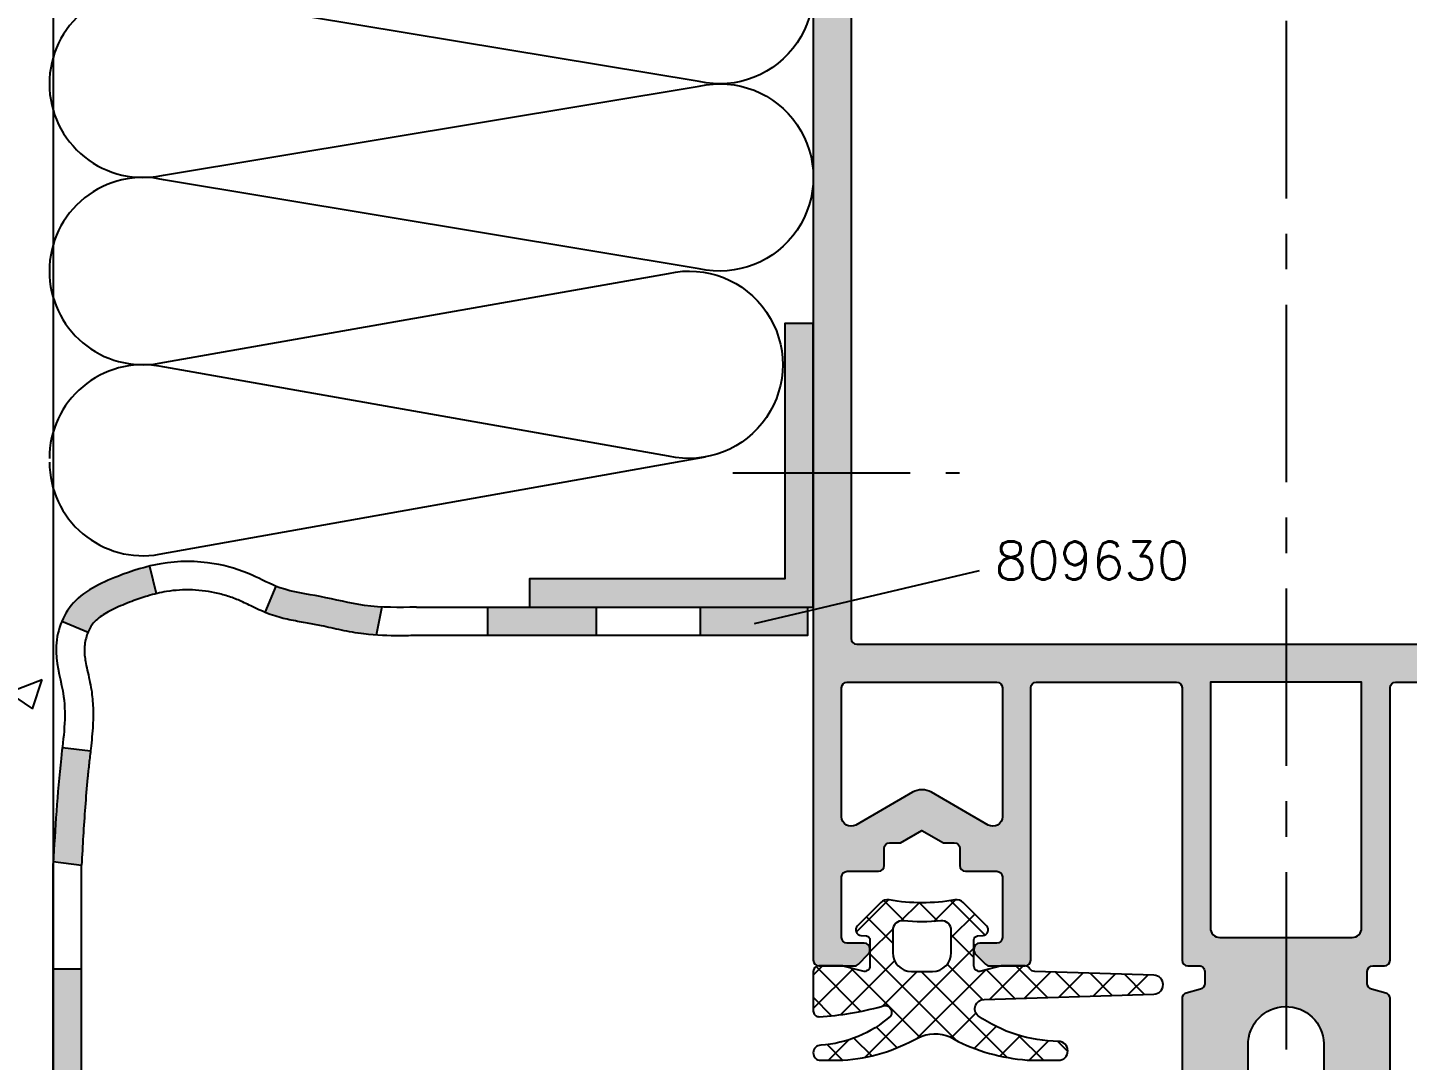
# Model space of a CAD drawing. Extents: x 0 to 1130, y -960 to 577.
# Drawn here: x 732.1 to 805.1, y -544.9 to -490.3 of the extents above; entities that cross this region are included whole.
import ezdxf

# ---------------------------------------------------------------- set-up
doc = ezdxf.new("R2010")
doc.units = 0
doc.header["$LTSCALE"] = 7.5
doc.header["$MEASUREMENT"] = 0
doc.linetypes.add('CENTER', pattern=[2, 1.25, -0.25, 0.25, -0.25])
for name, color, linetype in [('ASSI', 1, 'CENTER'), ('FILL', 8, 'CONTINUOUS'), ('FINE', 7, 'CONTINUOUS'), ('GOMMA', 3, 'CONTINUOUS'), ('GROSSA', 4, 'CONTINUOUS'), ('MURO', 5, 'CONTINUOUS'), ('QUOTE', 254, 'CONTINUOUS'), ('TESTO', 2, 'CONTINUOUS'), ('TRATTEGGI', 140, 'CONTINUOUS')]:
    doc.layers.add(name, color=color, linetype=linetype)
doc.styles.get("Standard").update_dxf_attribs({"font": 'romans.shx'})

msp = doc.modelspace()

# ---------------------------------------------------------------- hatches: boundary and pattern name
at = {"layer": 'FILL'}
h = msp.add_hatch(dxfattribs=at)
h.set_pattern_fill('AR-CONC', color=256, scale=0.1, style=0)
h.set_pattern_definition([(49.99999999999999, (685.3052247710255, -658.2337752649617), (18.2184668996004, -1.593908553890309), [1.905, -20.955]), (355, (685.3052247710255, -658.2337752649617), (-3.524282597566699, 19.105664288218), [1.524, -16.764]), (100.451, (686.8234247710254, -658.3666002649618), (14.69425016659592, 17.51166878202919), [1.619, -17.809]), (46.18420000000001, (685.3052247710255, -653.1537752649617), (27.10790408921299, -4.204232793272715), [2.8575, -31.4325]), (96.63559999999998, (687.5642147710255, -653.5041252649617), (23.74042344662372, 24.74255558900492), [2.428499999999993, -26.71349999999994]), (351.1840000000001, (685.3052247710255, -653.1537752649617), (23.74046058139339, 24.74251178605977), [2.286, -25.146]), (21, (687.8452247710254, -654.4237752649617), (15.16148798353833, -10.22655185167625), [1.905, -20.955]), (326.0000000000001, (687.8452247710254, -654.4237752649617), (6.180202834764708, 18.41879661223193), [1.524, -16.764]), (71.4514, (689.1086747710254, -655.2759852649617), (21.34164907701245, 8.192285771605745), [1.619, -17.809]), (37.50000000000001, (685.3052247710255, -658.2337752649617), (0.3088603250591817, 8.455503887315311), [0, -16.5608, 0, -17.018, 0, -16.8275]), (7.499999999999999, (685.3052247710255, -658.2337752649617), (6.681966251030575, 10.01805748181195), [0, -9.7028, 0, -16.1798, 0, -6.413500000000001]), (327.5, (679.6410247710255, -658.2337752649617), (13.55905951668714, -0.5728743992673458), [0, -6.350000000000001, 0, -19.812, 0, -26.289]), (317.5, (677.1010247710254, -658.2337752649617), (14.81291813860181, 2.542649103333302), [0, -8.255, 0, -13.1572, 0, -18.669])])
h.paths.add_polyline_path([(733.477530603927, -429.1063286052731), (721.903075526084, -429.1063286052731), (698.6471628196196, -616.535925573751), (718.5975306039269, -616.5359255737508), (733.477530603927, -601.6559255737507)])
h = msp.add_hatch(color=253, dxfattribs=at)
edge = h.paths.add_edge_path(flags=16)
edge.add_arc((775.9706723606279, -438.8236457613921), 0.2999999999999261, 89.99999999999729, 180.0000000000054)
edge.add_line((775.6706723606279, -438.8236457613921), (775.6706723606278, -522.623645761392))
edge.add_arc((775.9706723606278, -522.623645761392), 0.2999999999999545, 180, 270)
edge.add_line((775.9706723606278, -522.923645761392), (821.3706723606277, -522.923645761392))
edge.add_arc((821.3706723606279, -522.623645761392), 0.2999999999999545, 270, 360)
edge.add_line((821.6706723606278, -522.623645761392), (821.670672360628, -438.8236457613921))
edge.add_arc((821.370672360628, -438.8236457613921), 0.2999999999999545, 0, 90)
edge.add_line((821.370672360628, -438.5236457613921), (775.9706723606279, -438.5236457613921))
edge = h.paths.add_edge_path()
edge.add_line((783.3706723606279, -538.7236457613922), (782.4706723606278, -538.7236457613922))
edge.add_arc((782.4706723606278, -539.0236457613921), 0.2999999999999545, 90, 180)
edge.add_line((782.1706723606278, -539.0236457613921), (782.1706723606278, -539.0993816926801))
edge.add_arc((782.4706723606278, -539.0993816926801), 0.2999999999999261, 179.9999999999973, 225.000000000002)
edge.add_line((782.2585403262719, -539.3115137270361), (782.7828043949838, -539.835777795748))
edge.add_arc((782.9949364293396, -539.623645761392), 0.299999999999924, 224.9999999999981, 270.0000000000027)
edge.add_line((782.9949364293398, -539.923645761392), (784.870672360628, -539.923645761392))
edge.add_arc((784.8706723606279, -539.623645761392), 0.2999999999999545, 270, 360)
edge.add_line((785.1706723606278, -539.623645761392), (785.1706723606277, -525.2236457613919))
edge.add_arc((785.4706723606278, -525.2236457613919), 0.2999999999999545, 90, 180, ccw=False)
edge.add_line((785.4706723606278, -524.923645761392), (792.8706723606281, -524.923645761392))
edge.add_arc((792.8706723606281, -525.2236457613919), 0.2999999999999545, 0, 90, ccw=False)
edge.add_line((793.170672360628, -525.2236457613919), (793.1706723606279, -539.623645761392))
edge.add_arc((793.4706723606279, -539.623645761392), 0.3000000000000114, 180.0000000000109, 270.0000000000109)
edge.add_line((793.470672360628, -539.923645761392), (794.070672360628, -539.923645761392))
edge.add_arc((794.0706723606279, -540.223645761392), 0.3000000000000682, -2.1714186004828662e-11, 89.99999999997829, ccw=False)
edge.add_line((794.3706723606279, -540.2236457613922), (794.3706723606279, -540.8719086340809))
edge.add_arc((794.0706723606279, -540.8719086340809), 0.3000000000000398, -74.99999999999068, 5.4001247917767614e-12, ccw=False)
edge.add_line((794.1483180741586, -541.1616863819677), (793.3930266470971, -541.3640661098991))
edge.add_arc((793.4706723606279, -541.6538438577858), 0.2999999999998886, 104.9999999999861, 179.9999999999837)
edge.add_line((793.170672360628, -541.6538438577857), (793.1706723606279, -559.623645761392))
edge.add_arc((793.4706723606278, -559.623645761392), 0.2999999999999403, 179.9999999999973, 270.0000000000027)
edge.add_line((793.4706723606278, -559.923645761392), (794.7706723606278, -559.923645761392))
edge.add_line((794.7706723606279, -559.923645761392), (795.4706723606279, -559.2236457613919))
edge.add_line((795.4706723606278, -559.2236457613919), (795.4706723606278, -558.7236457613919))
edge.add_line((795.4706723606278, -558.7236457613919), (794.3706723606277, -558.7236457613919))
edge.add_line((794.3706723606279, -558.7236457613919), (794.3706723606279, -557.2515513805283))
edge.add_line((794.3706723606279, -557.2515513805283), (796.6706723606279, -555.923645761392))
edge.add_line((796.6706723606278, -555.923645761392), (796.6706723606278, -543.923645761392))
edge.add_arc((798.6702087115143, -544.0845807402178), 2.006002414237261, -4.258712839263183, 175.3984027120991, ccw=False)
edge.add_line((800.6706723606278, -544.2335467581572), (800.6706723606278, -555.923645761392))
edge.add_line((800.6706723606278, -555.923645761392), (802.9706723606278, -557.2515513805283))
edge.add_line((802.9706723606278, -557.2515513805283), (802.9706723606278, -558.7236457613919))
edge.add_line((802.9706723606278, -558.7236457613919), (801.8706723606277, -558.7236457613919))
edge.add_line((801.8706723606279, -558.7236457613919), (801.8706723606279, -559.2236457613919))
edge.add_line((801.8706723606279, -559.2236457613919), (802.5706723606278, -559.923645761392))
edge.add_line((802.5706723606277, -559.923645761392), (803.8706723606279, -559.923645761392))
edge.add_arc((803.870672360628, -559.623645761392), 0.2999999999999403, 269.9999999999972, 360.0000000000027)
edge.add_line((804.1706723606278, -559.623645761392), (804.1706723606278, -541.6538438577858))
edge.add_arc((803.8706723606279, -541.6538438577859), 0.2999999999999972, 1.628443996909336e-11, 75.0000000000195)
edge.add_line((803.9483180741586, -541.3640661098991), (803.1930266470972, -541.1616863819677))
edge.add_arc((803.2706723606279, -540.8719086340809), 0.300000000000004, 179.9999999999891, 254.9999999999945, ccw=False)
edge.add_line((802.970672360628, -540.8719086340809), (802.9706723606279, -540.7236457613919))
edge.add_line((802.9706723606278, -540.7236457613919), (802.9706723606278, -540.2236457613922))
edge.add_arc((803.2706723606279, -540.2236457613922), 0.3000000000001251, 90.00000000001091, 180.0000000000109, ccw=False)
edge.add_line((803.2706723606279, -539.923645761392), (803.870672360628, -539.923645761392))
edge.add_arc((803.8706723606279, -539.623645761392), 0.2999999999999829, 270.0000000000054, 359.9999999999946)
edge.add_line((804.1706723606278, -539.623645761392), (804.1706723606278, -525.2236457613919))
edge.add_arc((804.4706723606278, -525.2236457613919), 0.2999999999999545, 90, 180, ccw=False)
edge.add_line((804.4706723606278, -524.923645761392), (811.8706723606281, -524.923645761392))
edge.add_arc((811.8706723606281, -525.2236457613919), 0.2999999999999545, 0, 90, ccw=False)
edge.add_line((812.170672360628, -525.2236457613919), (812.1706723606279, -539.623645761392))
edge.add_arc((812.470672360628, -539.623645761392), 0.3000000000000114, 180.0000000000109, 270.0000000000109)
edge.add_line((812.470672360628, -539.923645761392), (814.3464082919161, -539.923645761392))
edge.add_arc((814.3464082919161, -539.623645761392), 0.2999999999999545, 270, 315)
edge.add_line((814.5585403262721, -539.835777795748), (815.082804394984, -539.3115137270362))
edge.add_arc((814.8706723606281, -539.0993816926803), 0.2999999999999542, 315, 360)
edge.add_line((815.170672360628, -539.0993816926803), (815.170672360628, -539.0236457613921))
edge.add_arc((814.870672360628, -539.0236457613921), 0.3000000000000114, 1.085629331272839e-11, 90.00000000001086)
edge.add_line((814.8706723606279, -538.7236457613922), (813.970672360628, -538.7236457613922))
edge.add_arc((813.970672360628, -538.4236457613921), 0.3000000000000682, 180, 270, ccw=False)
edge.add_line((813.670672360628, -538.4236457613921), (813.670672360628, -535.2236457613922))
edge.add_arc((813.970672360628, -535.2236457613922), 0.3000000000000114, 89.99999999998909, 179.9999999999891, ccw=False)
edge.add_line((813.970672360628, -534.9236457613922), (815.6206723606279, -534.9236457613922))
edge.add_arc((815.6206723606279, -534.6236457613921), 0.3000000000000682, 270, 360)
edge.add_line((815.920672360628, -534.6236457613921), (815.920672360628, -533.7236457613922))
edge.add_arc((816.220672360628, -533.7236457613922), 0.3000000000000682, 90, 180, ccw=False)
edge.add_line((816.220672360628, -533.4236457613921), (816.7866977644122, -533.4236457613921))
edge.add_line((816.7866977644123, -533.4236457613921), (817.920672360628, -532.7689452230128))
edge.add_line((817.920672360628, -532.7689452230128), (819.0546469568436, -533.423645761392))
edge.add_line((819.0546469568435, -533.423645761392), (819.6206723606279, -533.4236457613921))
edge.add_arc((819.620672360628, -533.7236457613922), 0.3000000000000256, 1.3585577107733116e-11, 90.00000000001091, ccw=False)
edge.add_line((819.920672360628, -533.723645761392), (819.920672360628, -534.6236457613921))
edge.add_arc((820.2206723606279, -534.6236457613921), 0.2999999999999261, 179.9999999999973, 270.0000000000054)
edge.add_line((820.220672360628, -534.9236457613921), (821.870672360628, -534.9236457613921))
edge.add_arc((821.8706723606279, -535.2236457613922), 0.3000000000000682, 0, 90, ccw=False)
edge.add_line((822.170672360628, -535.2236457613922), (822.170672360628, -538.4236457613921))
edge.add_arc((821.8706723606279, -538.4236457613921), 0.3000000000000682, 270, 359.9999999999973, ccw=False)
edge.add_line((821.8706723606279, -538.7236457613922), (820.9706723606279, -538.7236457613922))
edge.add_arc((820.970672360628, -539.0236457613921), 0.2999999999999687, 90, 179.9999999999973)
edge.add_line((820.670672360628, -539.0236457613921), (820.6706723606279, -539.0993816926801))
edge.add_arc((820.9706723606279, -539.09938169268), 0.2999999999999829, 180.0000000000244, 225.0000000000288)
edge.add_line((820.7585403262719, -539.3115137270361), (821.2828043949839, -539.8357777957481))
edge.add_arc((821.4949364293399, -539.6236457613923), 0.2999999999998336, 224.9999999999923, 269.9999999999891)
edge.add_line((821.4949364293398, -539.9236457613921), (823.3706723606277, -539.9236457613921))
edge.add_arc((823.3706723606279, -539.623645761392), 0.3000000000000682, 270, 360)
edge.add_line((823.6706723606278, -539.623645761392), (823.6706723606278, -435.9236457613921))
edge.add_arc((822.6706723606279, -435.9236457613921), 1, 0, 90)
edge.add_line((822.6706723606279, -434.9236457613921), (774.6706723606279, -434.923645761392))
edge.add_arc((774.6706723606279, -435.923645761392), 1, 90.00000000000081, 180)
edge.add_line((773.6706723606279, -435.923645761392), (773.6706723606278, -539.623645761392))
edge.add_arc((773.9706723606278, -539.623645761392), 0.2999999999999545, 180, 270)
edge.add_line((773.9706723606278, -539.923645761392), (775.8464082919158, -539.923645761392))
edge.add_arc((775.8464082919161, -539.623645761392), 0.2999999999999261, 269.9999999999756, 314.9999999999712)
edge.add_line((776.0585403262719, -539.8357777957481), (776.5828043949839, -539.3115137270362))
edge.add_arc((776.3706723606279, -539.0993816926803), 0.3000000000000446, 315.0000000000057, 360.0000000000136)
edge.add_line((776.6706723606278, -539.0993816926801), (776.6706723606278, -539.0236457613921))
edge.add_arc((776.3706723606279, -539.0236457613921), 0.2999999999999545, 0, 90)
edge.add_line((776.3706723606279, -538.7236457613922), (775.4706723606278, -538.7236457613922))
edge.add_arc((775.4706723606279, -538.4236457613922), 0.3000000000000114, 179.9999999999891, 269.99999999998914, ccw=False)
edge.add_line((775.1706723606278, -538.4236457613921), (775.1706723606278, -535.2236457613922))
edge.add_arc((775.4706723606278, -535.2236457613922), 0.2999999999999545, 90, 180, ccw=False)
edge.add_line((775.4706723606278, -534.9236457613922), (777.1206723606279, -534.9236457613921))
edge.add_arc((777.1206723606279, -534.6236457613923), 0.2999999999998835, 270.0000000000081, 360.0000000000136)
edge.add_line((777.4206723606278, -534.6236457613921), (777.4206723606278, -533.723645761392))
edge.add_arc((777.7206723606278, -533.7236457613922), 0.3000000000000256, 89.99999999999193, 179.9999999999864, ccw=False)
edge.add_line((777.7206723606278, -533.4236457613921), (778.2866977644121, -533.423645761392))
edge.add_line((778.2866977644121, -533.423645761392), (779.4206723606277, -532.7689452230128))
edge.add_line((779.4206723606278, -532.7689452230128), (780.5546469568435, -533.4236457613921))
edge.add_line((780.5546469568435, -533.4236457613921), (781.1206723606277, -533.4236457613921))
edge.add_arc((781.1206723606276, -533.7236457613922), 0.3000000000000682, 0, 90, ccw=False)
edge.add_line((781.4206723606278, -533.7236457613922), (781.4206723606278, -534.6236457613921))
edge.add_arc((781.7206723606278, -534.6236457613921), 0.3000000000000682, 180, 270)
edge.add_line((781.7206723606278, -534.9236457613922), (783.3706723606279, -534.9236457613921))
edge.add_arc((783.3706723606279, -535.2236457613922), 0.3000000000000114, -1.0913936421275139e-11, 89.99999999998909, ccw=False)
edge.add_line((783.6706723606278, -535.2236457613922), (783.6706723606278, -538.4236457613921))
edge.add_arc((783.3706723606279, -538.4236457613922), 0.3000000000000114, -89.99999999998909, 1.0913936421275139e-11, ccw=False)
edge = h.paths.add_edge_path(flags=16)
edge.add_line((775.1706723606278, -532.0472573852744), (775.1706723606278, -525.2236457613919))
edge.add_arc((775.4706723606278, -525.2236457613919), 0.2999999999999545, 90, 180, ccw=False)
edge.add_line((775.4706723606278, -524.923645761392), (783.3706723606276, -524.923645761392))
edge.add_arc((783.3706723606277, -525.2236457613919), 0.3000000000000114, 1.0913936421275139e-11, 90.00000000001091, ccw=False)
edge.add_line((783.6706723606278, -525.2236457613919), (783.6706723606279, -532.0472573877771))
edge.add_arc((783.1706723606279, -532.0472573877771), 0.4999999999999858, -120.00000010754559, 3.183231456205249e-12, ccw=False)
edge.add_line((782.9206723598152, -532.4802700892001), (779.9206723714651, -530.7482192808491))
edge.add_arc((779.4206723714651, -531.6142446846335), 1.00000000000002, 60.00000000000068, 119.9999999999993)
edge.add_line((778.9206723714651, -530.7482192808491), (775.9206723598151, -532.4802700876359))
edge.add_arc((775.6706723606278, -532.0472573852744), 0.4999999999999585, 180, 299.9999998924515, ccw=False)
edge = h.paths.add_edge_path(flags=16)
edge.add_line((802.6706723606278, -537.923645761392), (802.6706723606278, -524.923645761392))
edge.add_line((802.6706723606278, -524.923645761392), (794.6706723606279, -524.923645761392))
edge.add_line((794.670672360628, -524.923645761392), (794.6706723606279, -537.9236457613922))
edge.add_arc((795.1706723606278, -537.9236457613922), 0.5, 180, 270)
edge.add_line((795.1706723606278, -538.4236457613922), (802.1706723606278, -538.423645761392))
edge.add_arc((802.1706723606278, -537.923645761392), 0.5, 270, 360)
edge = h.paths.add_edge_path(flags=16)
edge.add_arc((817.9206723497907, -531.6142446846335), 1.000000000000008, 60.000000000000284, 119.99999999999969, ccw=False)
edge.add_line((818.4206723497907, -530.7482192808491), (821.4206723614407, -532.4802700876359))
edge.add_arc((821.670672360628, -532.0472573852744), 0.5000000000000187, 240.0000001075431, 359.9999999999968)
edge.add_line((822.170672360628, -532.0472573852744), (822.170672360628, -525.2236457613919))
edge.add_arc((821.870672360628, -525.2236457613919), 0.3000000000000114, 1.085629331272839e-11, 90.00000000001086)
edge.add_line((821.8706723606279, -524.923645761392), (813.970672360628, -524.9236457613921))
edge.add_arc((813.970672360628, -525.223645761392), 0.2999999999999545, 90, 180)
edge.add_line((813.670672360628, -525.223645761392), (813.6706723606278, -532.0472573877771))
edge.add_arc((814.1706723606279, -532.0472573877771), 0.5000000000000426, 180.0000000000016, 300.0000001075488)
edge.add_line((814.4206723614407, -532.4802700892001), (817.4206723497907, -530.7482192808491))
msp.add_hatch(color=253, dxfattribs=at).paths.add_polyline_path([(773.6706723606278, -520.965917977383), (773.6706723606278, -505.965917977383), (772.1706723606278, -505.965917977383), (772.1706723606278, -519.465917977383), (758.6706723606278, -519.465917977383), (758.6706723606278, -520.965917977383)])
h = msp.add_hatch(color=253, dxfattribs=at)
h.dxf.hatch_style = 1
h.paths.add_polyline_path([(773.3706723606279, -522.465917977383), (773.3706723606279, -520.965917977383), (767.6899035398644, -520.965917977383), (767.6899035398644, -522.465917977383)])
h.paths.add_polyline_path([(758.6706723606278, -520.965917977383), (756.4479493568795, -520.965917977383), (756.4479493568795, -522.465917977383), (762.1950850152839, -522.465917977383), (762.1950850152839, -520.965917977383)])
edge = h.paths.add_edge_path()
edge.add_spline(control_points=[(750.8529792798022, -520.9549379347462), (750.5474238443982, -520.9394290519256), (749.453772348551, -520.8466577534646), (747.6812266361803, -520.360215079547), (746.0644018253254, -520.1729204044127), (745.3152378431724, -519.8819453039087), (745.2427884761537, -519.8521862298194)], knot_values=[1.832123955441621, 1.832123955441621, 1.832123955441621, 1.832123955441621, 2.751420906419308, 5.137796031750086, 7.327839015001951, 7.563995017065796, 7.563995017065796, 7.563995017065796, 7.563995017065796], degree=3, periodic=0)
edge.add_line((745.2427884761537, -519.8521862298194), (744.672922674968, -521.2397215217334))
edge.add_spline(control_points=[(744.672922674968, -521.2397215217334), (744.6794579581396, -521.2424055863493), (744.6860106905759, -521.2450862911086), (744.8537475516566, -521.3134315826205), (745.0295959927179, -521.3773664099589), (745.5010518975963, -521.5259344290866), (745.7921300189265, -521.5949003300888), (746.3699276431114, -521.7132745180193), (746.6541631761067, -521.760463388364), (747.0498920710274, -521.8287059758461), (747.1766949022915, -521.8509460861342), (747.4192254567934, -521.8966338204798), (747.5410505287567, -521.9213121335323), (747.999232410445, -522.0179893442457), (748.350561953065, -522.099855264202), (748.9102549195127, -522.2171812457252), (749.102299640065, -522.2552950802788), (749.4983213172183, -522.324646132324), (749.7050388036506, -522.3559996608221), (750.1303371894039, -522.4070602105526), (750.3474443293507, -522.4264858113862), (750.561821920728, -522.440641453586)], knot_values=[2.025445057912788, 2.025445057912788, 2.025445057912788, 2.025445057912788, 2.042543725311289, 2.042543725311289, 2.461967337173824, 2.461967337173824, 3.206945443163691, 3.206945443163691, 4.019481285839921, 4.019481285839921, 4.425749207178036, 4.425749207178036, 4.832017128516151, 4.832017128516151, 5.910100350445486, 5.910100350445486, 6.449141961410153, 6.449141961410153, 6.988183572374821, 6.988183572374821, 7.56394003019523, 7.56394003019523, 7.56394003019523, 7.56394003019523], degree=3, periodic=0)
edge.add_line((750.5618219207281, -522.440641453586), (750.8529792798022, -520.9549379347462))
edge = h.paths.add_edge_path()
edge.add_spline(control_points=[(735.3215196324758, -522.282148215264), (735.3778695088123, -522.1491970241104), (735.4441221032224, -522.0275197413212), (735.5681277320821, -521.8471036548221), (735.6210199953764, -521.7822239578484), (735.7638429101436, -521.6331143706146), (735.8581900678282, -521.5506726920057), (736.1639980856037, -521.3251058515983), (736.4109804162872, -521.1839428982644), (736.8397265845429, -520.9817402780394), (736.9920474277894, -520.9157834859202), (737.3105188026975, -520.7856314338314), (737.4791550085088, -520.7201608284315), (737.9266850530989, -520.5523412405894), (738.2011116123965, -520.4573372534489), (738.6251061315477, -520.3291777862017), (738.7787908352615, -520.2867857308117), (738.9309397639447, -520.2495294547011)], knot_values=[14.46478318062965, 14.46478318062965, 14.46478318062965, 14.46478318062965, 15.16703933159153, 15.16703933159153, 15.67937889277146, 15.67937889277146, 16.31867735365041, 16.31867735365041, 17.43655490582544, 17.43655490582544, 17.99549368191295, 17.99549368191295, 18.55443245800046, 18.55443245800046, 19.51842318497683, 19.51842318497683, 20.08109831866371, 20.08109831866371, 20.08109831866371, 20.08109831866371], degree=3, periodic=0)
edge.add_line((738.9309397639447, -520.2495294547011), (738.5741831435364, -518.7925900269734))
edge.add_spline(control_points=[(738.5741831435364, -518.7925900269734), (738.0115771896964, -518.9303504051591), (736.5417930743778, -519.4358571274145), (734.7317756907856, -520.2624562670095), (734.0668753258168, -521.397526817406), (733.9402472908171, -521.6967113721207)], knot_values=[14.46536150834948, 14.46536150834948, 14.46536150834948, 14.46536150834948, 16.21497309226785, 19.12743156318415, 20.08009944216647, 20.08009944216647, 20.08009944216647, 20.08009944216647], degree=3, periodic=0)
edge.add_line((733.9402472908173, -521.6967113721205), (735.3215196324758, -522.282148215264))
edge = h.paths.add_edge_path()
edge.add_spline(control_points=[(733.9609299714016, -528.3877472556708), (733.9390771365076, -528.5782582937688), (733.6993018470855, -530.6031403164152), (733.5849420415134, -532.6044629143112), (733.4832282455299, -534.4171472273911)], knot_values=[26.80950528001132, 26.80950528001132, 26.80950528001132, 26.80950528001132, 27.37788576885798, 32.85098490697019, 32.85098490697019, 32.85098490697019, 32.85098490697019], degree=3, periodic=0)
edge.add_line((733.4832282455299, -534.4171472273911), (734.9751763385915, -534.602717967899))
edge.add_spline(control_points=[(734.9751763385916, -534.6027179678991), (735.0330195951453, -533.5715154317184), (735.0904390839447, -532.5492424711331), (735.2035663091831, -531.0180546638171), (735.2460610599537, -530.5052889361131), (735.319972077745, -529.7372760420902), (735.3463031758481, -529.4814602132424), (735.3986980427261, -529.00813031762), (735.4250112316879, -528.7869076463012), (735.451183285768, -528.5585305062618)], knot_values=[26.8094586096356, 26.8094586096356, 26.8094586096356, 26.8094586096356, 29.92301472355061, 29.92301472355061, 31.49668873108315, 31.49668873108315, 32.28352573484941, 32.28352573484941, 32.95320297275213, 32.95320297275213, 32.95320297275213, 32.95320297275213], degree=3, periodic=0)
edge.add_line((735.451183285768, -528.5585305062618), (733.9609299714016, -528.3877472556708))
h.paths.add_polyline_path([(734.9755459313865, -540.0837603312301), (733.477530603927, -540.0837603312301), (733.477530603927, -546.1387713736751), (734.975954227529, -546.1387713736751)])
h.paths.add_polyline_path([(734.9763463314874, -551.9536531485653), (733.477530603927, -551.9536531485653), (733.477530603927, -557.7685342319484), (734.9767384353993, -557.7685342319484)])
h.paths.add_polyline_path([(733.477530603927, -569.5163532369298), (734.977530603927, -569.5163532369298), (734.9771911658679, -564.482504072577), (733.477530603927, -564.482504072577)])
h = msp.add_hatch(dxfattribs=at)
h.set_pattern_fill('ANSI37', color=137, scale=10, style=0)
h.set_pattern_definition([(45, (689.9999997630587, -639.9999998005026), (-0.8838834764831843, 0.8838834764831844), []), (135, (689.9999997630587, -639.9999998005026), (-0.8838834764831844, -0.8838834764831843), [])])
edge = h.paths.add_edge_path(flags=16)
edge.add_arc((778.8706723606281, -539.2236457613922), 1, 180.000000000013, 269.9999999999968)
edge.add_line((778.8706723606281, -540.2236457613922), (779.9706723606278, -540.2236457613922))
edge.add_arc((779.9706723606279, -539.2236457613922), 0.9999999999999716, 269.9999999999984, 360.0000000000016)
edge.add_line((780.9706723606278, -539.2236457613922), (780.9706723606276, -538.0460420495556))
edge.add_arc((780.4706723606278, -538.0460420495556), 0.5, 359.9999999999968, 455.191667341589)
edge.add_arc((779.420672360629, -526.4898645565511), 11.10378120484091, 264.8083326583925, 275.19166734159455, ccw=False)
edge.add_arc((778.3706723606279, -538.0460420495554), 0.5000000000000224, 84.80833265840806, 180.0000000000261)
edge.add_line((777.8706723606279, -538.0460420495556), (777.8706723606281, -539.2236457613924))
edge = h.paths.add_edge_path()
edge.add_line((782.7052814021628, -541.6967010163698), (791.6860315648456, -541.4197744248979))
edge.add_arc((791.6706723606276, -540.9200103857297), 0.4999999999999382, 271.7603120752609, 448.2396879247326)
edge.add_line((791.6860315648457, -540.4202463465615), (785.3828072765706, -540.2265299094256))
edge.add_arc((785.3920227991014, -539.9266714859247), 0.3000000000000007, 209.6669232034559, 268.23968792473437, ccw=False)
edge.add_arc((784.8706723606176, -540.2236457613863), 0.2999999999943326, 29.66692320150902, 89.99999999805401)
edge.add_line((784.8706723606279, -539.923645761392), (783.6297833521747, -539.923645761392))
edge.add_line((783.6297833521746, -539.923645761392), (782.5483180741586, -540.2134235092788))
edge.add_arc((782.4706723606279, -539.923645761392), 0.3000000000000479, 180, 284.99999999999477, ccw=False)
edge.add_line((782.1706723606278, -539.923645761392), (782.1706723606285, -538.5460579150981))
edge.add_arc((782.3706723606285, -538.5460579150981), 0.2000000000000597, 95.00000000003178, 180.0000000000163, ccw=False)
edge.add_line((782.353241212079, -538.3468189754797), (782.6479824416208, -538.321032459221))
edge.add_arc((782.6218357187959, -538.0221740497936), 0.2999999999998846, 275.0000000001211, 405.0000000000384)
edge.add_line((782.8339677531516, -537.8100420154376), (781.603453566908, -536.5795278291939))
edge.add_arc((781.2499001763147, -536.9330812197873), 0.499999999999994, 45.00000000000576, 100.0328147105207)
edge.add_arc((779.4206723606285, -526.5936457613919), 10.00000000000008, 259.9671852894754, 280.0328147105172, ccw=False)
edge.add_arc((777.5914445449412, -536.933081219787), 0.4999999999999836, 79.96718528950069, 135.0000000000254)
edge.add_line((777.2378911543477, -536.5795278291939), (776.0073769681039, -537.8100420154374))
edge.add_arc((776.21950900246, -538.0221740497934), 0.3000000000000647, 134.9999999999943, 264.9999999999882)
edge.add_line((776.1933622796356, -538.321032459221), (776.4881035091774, -538.3468189754797))
edge.add_arc((776.4706723606278, -538.5460579150981), 0.2000000000001449, 8.185452315956354e-12, 84.99999999996209, ccw=False)
edge.add_line((776.6706723606279, -538.5460579150981), (776.6706723606278, -539.923645761392))
edge.add_arc((776.3706723606277, -539.923645761392), 0.3000000000000256, -104.99999999997902, 0, ccw=False)
edge.add_line((776.2930266470971, -540.2134235092788), (775.2497113333351, -539.9338680135052))
edge.add_arc((775.1720656198047, -540.2236457613918), 0.2999999999998425, 75.00000000006773, 90.00000000006786)
edge.add_line((775.1720656198044, -539.923645761392), (773.970672360628, -539.923645761392))
edge.add_arc((773.970672360628, -540.223645761392), 0.3000000000000824, 89.99999999999186, 179.9999999999756)
edge.add_line((773.6706723606278, -540.2236457613919), (773.6706723606278, -542.3147267927916))
edge.add_arc((773.9706723606279, -542.3147267927917), 0.3000000000000256, 179.9999999999837, 273.3783534301407)
edge.add_arc((773.0556036257354, -526.8134469068949), 15.8282654823546, 273.3783534301563, 285.4786479744259)
edge.add_arc((777.4560074817633, -542.3833928136255), 0.3615898343694826, -34.14681784374852, 119.15701972188091, ccw=False)
edge.add_arc((773.6520634294702, -537.9213811857326), 6.212747974632349, 273.86346111600676, 311.3340429798436, ccw=False)
edge.add_arc((774.0706723606276, -544.5200103857296), 0.4000000000000909, 90.00000000013027, 270)
edge.add_line((774.0706723606276, -544.9200103857297), (774.7131464607862, -544.9200103857295))
edge.add_arc((774.7446649630896, -536.0909608526551), 8.829105791271697, 269.7954627527542, 297.0461436430224)
edge.add_line((778.7593293998174, -543.9545210218114), (779.2162527682161, -543.7353546754227))
edge.add_arc((780.124233767692, -545.517367723801), 1.999999999999951, 66.96866736643199, 116.99999999989839, ccw=False)
edge.add_line((780.906702677956, -543.6767856407441), (781.3288246167589, -543.926345465143))
edge.add_arc((785.7363251028331, -534.7747514783398), 10.15764406907603, 244.2840621073608, 267.1703278999598)
edge.add_line((785.2348724768884, -544.9200103857295), (786.6333046522406, -544.9200103857295))
edge.add_arc((786.6333046522403, -544.4200103857295), 0.5, 270.000000000026, 449.999999999974)
edge.add_arc((786.7270624758944, -536.2785136098506), 7.642071937980157, 235.3829907800038, 269.2970411155852, ccw=False)
edge.add_arc((782.7206406063809, -542.1964650555382), 0.50000000000007, 91.76031207527842, 227.9409429448226, ccw=False)

# ---------------------------------------------------------------- linework, layer by layer
at = {"layer": 'ASSI'}
for p, q in [((798.6706723606278, -429.9781159194715), (798.6706723606278, -585.9060807185958)), ((769.4252385663981, -513.8688400095191), (781.3982151441064, -513.8688400095191))]:
    msp.add_line(p, q, dxfattribs=at)
at = {"layer": 'FINE'}
for p, q in [((738.5741831435364, -518.7925900269734), (738.9309397639447, -520.2495294547011)), ((745.2427884761537, -519.8521862298194), (744.672922674968, -521.2397215217334)), ((750.8529792798022, -520.9549379347462), (750.5618219207281, -522.440641453586)), ((756.4479493568795, -520.965917977383), (756.4479493568795, -522.465917977383)), ((762.1950850152839, -520.965917977383), (762.1950850152839, -522.465917977383)), ((767.6899035398644, -520.965917977383), (767.6899035398644, -522.465917977383)), ((733.9402472908173, -521.6967113721205), (735.3215196324758, -522.282148215264)), ((733.9609299714016, -528.3877472556708), (735.4511832857679, -528.5585305062618)), ((733.477530603927, -534.4164385461868), (734.9751763385916, -534.6027179678991)), ((733.477530603927, -569.5163532369298), (733.477530603927, -534.518710507272)), ((734.977530603927, -569.5163532369298), (734.9751763385916, -534.6027179678991)), ((733.477530603927, -540.0837603312301), (734.977530603927, -540.0837603312301))]:
    msp.add_line(p, q, dxfattribs=at)
msp.add_lwpolyline([(752.6910962665113, -520.965917977383), (773.3706723606279, -520.965917977383), (773.3706723606279, -522.465917977383), (752.6910962665113, -522.465917977383)], dxfattribs=at)
msp.add_spline([(752.6910962665113, -520.965917977383), (749.941265915937, -520.8723762896592), (747.6011960469561, -520.4045523408438), (745.4617034972287, -519.9367276961838), (743.9908020116791, -519.2684079681173), (741.9850276747873, -518.6669199345198), (739.1769429165236, -518.6669192386752), (736.9037321539606, -519.3352396625862), (734.4299440721438, -520.8723755938146), (733.6276336507724, -523.3451608143629), (734.0287894336375, -525.6842812542845), (733.8950712208016, -528.9590502876814), (733.477530603927, -534.518710507272)], degree=3, dxfattribs=at)
msp.add_open_spline([(752.7154128840061, -522.4657208651365), (752.4245588377964, -522.4704365425407), (752.1262921197624, -522.4753283190893), (751.2107466002858, -522.4765372498011), (750.5722613896725, -522.4601168252982), (749.7050388036506, -522.3559996608221), (749.4983213172183, -522.324646132324), (749.102299640065, -522.2552950802788), (748.9102549195127, -522.2171812457252), (748.350561953065, -522.099855264202), (747.999232410445, -522.0179893442457), (747.5410505287567, -521.9213121335323), (747.4192254567934, -521.8966338204798), (747.1766949022915, -521.8509460861342), (747.0498920710274, -521.8287059758461), (746.6541631761067, -521.760463388364), (746.3699276431114, -521.7132745180193), (745.7921300189265, -521.5949003300888), (745.5010518975963, -521.5259344290866), (745.0295959927179, -521.3773664099589), (744.8537475516566, -521.3134315826205), (744.5314144041433, -521.1820951978281), (744.380810635696, -521.1142574837049), (743.9560109360276, -520.915118847198), (743.7081308927839, -520.7889196755823), (743.3800353718777, -520.6374899939015), (743.2784898368704, -520.59338207816), (743.0678195640867, -520.5082433483989), (742.9614382430133, -520.4683286679998), (742.6394146085278, -520.3566131680337), (742.420891640355, -520.2928396113136), (741.755911921704, -520.1342017913175), (741.2982305434199, -520.0720248557529), (740.3785080275634, -520.0376128858686), (739.9181669027969, -520.0656078086254), (739.1450204971707, -520.1917495276073), (738.8132045429027, -520.2723218809944), (738.2011116123965, -520.4573372534489), (737.9266850530989, -520.5523412405894), (737.4791550085088, -520.7201608284315), (737.3105188026975, -520.7856314338314), (736.9920474277894, -520.9157834859202), (736.8397265845429, -520.9817402780394), (736.4109804162872, -521.1839428982644), (736.1639980856037, -521.3251058515983), (735.8581900678282, -521.5506726920057), (735.7638429101436, -521.6331143706146), (735.6210199953764, -521.7822239578484), (735.5681277320821, -521.8471036548221), (735.4038288842969, -522.0861424420633), (735.305122959157, -522.2914433948866), (735.1682565510534, -522.7403564826728), (735.1303484305472, -522.9830695601152), (735.1252392641986, -523.3070994747471), (735.1293744837493, -523.3990989603252), (735.1496201271029, -523.6063482495654), (735.1657462942607, -523.7184236697993), (735.2365499155759, -524.1173980648562), (735.3161536181319, -524.4416969713161), (735.4305408548717, -524.9826103901861), (735.465185373044, -525.158619304756), (735.5192247941599, -525.5000727599494), (735.5394116884951, -525.6610382601538), (735.56855793621, -525.9736727684551), (735.5781571779853, -526.1282397596092), (735.594819884686, -526.5861146719265), (735.5898196165065, -526.8835462587654), (735.5536236547896, -527.6135772187328), (735.5102940886783, -528.0354264557916), (735.4342862368246, -528.7093919860283), (735.4029126052483, -528.9700563886732), (735.3463031758481, -529.4814602132424), (735.319972077745, -529.7372760420902), (735.2460610599537, -530.5052889361131), (735.2035663091831, -531.0180546638171), (735.0904390839447, -532.5492424711331), (735.0330195951453, -533.5715154317184), (734.9751763385916, -534.6027179678991)], degree=3, knots=[0, 0, 0, 0, 0.8670671719110653, 0.8670671719110653, 2.601201515733196, 2.601201515733196, 3.140243126697864, 3.140243126697864, 3.679284737662531, 3.679284737662531, 4.757367959591866, 4.757367959591866, 5.163635880929981, 5.163635880929981, 5.569903802268096, 5.569903802268096, 6.382439644944326, 6.382439644944326, 7.127417750934193, 7.127417750934193, 7.546841362796728, 7.546841362796728, 7.966264974659263, 7.966264974659263, 8.805112198384334, 8.805112198384334, 9.220311365313734, 9.220311365313734, 9.635510532243131, 9.635510532243131, 10.46590886610193, 10.46590886610193, 12.12670553381952, 12.12670553381952, 13.78750220153712, 13.78750220153712, 15.02745831431653, 15.02745831431653, 15.99144904129289, 15.99144904129289, 16.55038781738041, 16.55038781738041, 17.10932659346792, 17.10932659346792, 18.22720414564294, 18.22720414564294, 18.86650260652189, 18.86650260652189, 19.37884216770183, 19.37884216770183, 20.47575758845119, 20.47575758845119, 21.57267300920055, 21.57267300920055, 22.02854385861459, 22.02854385861459, 22.48441470802863, 22.48441470802863, 23.5310845910934, 23.5310845910934, 23.99418077183511, 23.99418077183511, 24.37693467996742, 24.37693467996742, 24.75968858809972, 24.75968858809972, 25.52519640436434, 25.52519640436434, 26.69229884377205, 26.69229884377205, 27.47913584753832, 27.47913584753832, 28.26597285130458, 28.26597285130458, 29.83964685883712, 29.83964685883712, 32.95320297275213, 32.95320297275213, 32.95320297275213, 32.95320297275213], dxfattribs=at)
at = {"layer": 'GOMMA'}
for points in [[(782.7052814021628, -541.6967010163698), (791.6860315648456, -541.4197744248979, 0.9697392325155839), (791.6860315648457, -540.4202463465615), (785.3828072765705, -540.2265299094256, -0.2612856231821997), (785.1313475798595, -540.0751586236613, 0.2695074658385713), (784.8706723606279, -539.923645761392), (783.6297833521746, -539.923645761392), (782.5483180741587, -540.2134235092788, -0.493145426031283), (782.1706723606278, -539.923645761392), (782.1706723606285, -538.5460579150981, -0.3888787318529244), (782.353241212079, -538.3468189754797), (782.6479824416208, -538.321032459221, 0.6370702608069879), (782.8339677531516, -537.8100420154376), (781.603453566908, -536.5795278291939, 0.244850203039373), (781.1627940898534, -536.4407271503399, -0.0877772250279444), (777.6785506314022, -536.4407271503396, 0.2448502030394169), (777.2378911543477, -536.5795278291939), (776.0073769681039, -537.8100420154374, 0.6370702608074663), (776.1933622796356, -538.321032459221), (776.4881035091774, -538.3468189754797, -0.3888787318527749), (776.6706723606279, -538.5460579150981), (776.6706723606278, -539.923645761392, -0.4931454260311908), (776.2930266470971, -540.2134235092788), (775.2497113333351, -539.9338680135052, 0.06554346281523882), (775.1720656198044, -539.923645761392), (773.970672360628, -539.923645761392, 0.4142135623730119), (773.6706723606278, -540.2236457613919), (773.6706723606278, -542.3147267927916, 0.4315909019127595), (773.9883511297588, -542.61420544165, 0.05284660882968291), (777.2798392143578, -542.0676208232928, -0.79048834064806), (777.7552599322679, -542.586358769358, -0.1649688112626658), (774.0706723606266, -544.1200103857295, 0.999999999998863), (774.0706723606276, -544.9200103857297), (774.7131464607862, -544.9200103857295, 0.1194670680124157), (778.7593293998174, -543.9545210218114), (779.2162527682161, -543.7353546754227, -0.2218381007067097), (780.906702677956, -543.6767856407441), (781.3288246167589, -543.926345465143, 0.100193439311818), (785.2348724768884, -544.9200103857295), (786.6333046522406, -544.9200103857295, 0.9999999999995451), (786.6333046522406, -543.9200103857295, -0.1490676202251922), (782.3856924864237, -542.5676924210936, -0.6756558563553642)], [(777.8706723606281, -539.2236457613924, 0.4142135623730097), (778.8706723606281, -540.2236457613922), (779.9706723606278, -540.2236457613922, 0.4142135623731148), (780.9706723606278, -539.2236457613922), (780.9706723606278, -538.0460420495556, 0.4410091218320271), (780.4254284878994, -537.5480932650601, -0.04533686841581869), (778.4159162333563, -537.5480932650598, 0.4410091218321683), (777.8706723606279, -538.0460420495556)]]:
    msp.add_lwpolyline(points, format="xyb", close=True, dxfattribs=at)
at = {"layer": 'GROSSA'}
for points in [[(773.6706723606279, -435.923645761392), (773.6706723606278, -539.623645761392, 0.414213562373095), (773.9706723606278, -539.923645761392), (775.8464082919158, -539.923645761392, 0.1989123673796334), (776.0585403262719, -539.8357777957481), (776.5828043949839, -539.3115137270362, 0.1989123673796929), (776.6706723606278, -539.0993816926801), (776.6706723606278, -539.0236457613921, 0.414213562373095), (776.3706723606279, -538.7236457613922), (775.4706723606278, -538.7236457613922, -0.414213562373095), (775.1706723606278, -538.4236457613921), (775.1706723606278, -535.2236457613922, -0.414213562373095), (775.4706723606278, -534.9236457613922), (777.1206723606279, -534.9236457613921, 0.414213562373123), (777.4206723606278, -534.6236457613921), (777.4206723606278, -533.723645761392, -0.4142135623730792), (777.7206723606278, -533.4236457613921), (778.2866977644121, -533.423645761392), (779.4206723606278, -532.7689452230128), (780.5546469568435, -533.4236457613921), (781.1206723606276, -533.4236457613921, -0.414213562373095), (781.4206723606278, -533.7236457613922), (781.4206723606278, -534.6236457613921, 0.414213562373095), (781.7206723606278, -534.9236457613922), (783.3706723606279, -534.9236457613921, -0.414213562373095), (783.6706723606278, -535.2236457613922), (783.6706723606278, -538.4236457613921, -0.414213562373095), (783.3706723606279, -538.7236457613922), (782.4706723606278, -538.7236457613922, 0.414213562373095), (782.1706723606278, -539.0236457613921), (782.1706723606278, -539.0993816926801, 0.1989123673796754), (782.2585403262719, -539.3115137270361), (782.7828043949837, -539.835777795748, 0.1989123673796754), (782.9949364293398, -539.923645761392), (784.8706723606279, -539.923645761392, 0.414213562373095), (785.1706723606278, -539.623645761392), (785.1706723606278, -525.2236457613919, -0.414213562373095), (785.4706723606278, -524.923645761392), (792.8706723606281, -524.923645761392, -0.414213562373095), (793.170672360628, -525.2236457613919), (793.1706723606278, -539.623645761392, 0.414213562373095), (793.470672360628, -539.923645761392), (794.0706723606279, -539.923645761392, -0.4142135623730951), (794.3706723606279, -540.2236457613922), (794.3706723606279, -540.8719086340809, -0.339454258863356), (794.1483180741586, -541.1616863819677), (793.3930266470973, -541.3640661098991, 0.3394542588633598), (793.170672360628, -541.6538438577857), (793.1706723606278, -559.623645761392, 0.4142135623731177)], [(804.1706723606278, -559.623645761392), (804.1706723606278, -541.6538438577858, 0.3394542588633856), (803.9483180741586, -541.3640661098991), (803.1930266470972, -541.1616863819677, -0.3394542588634019), (802.970672360628, -540.8719086340809), (802.9706723606278, -540.7236457613919), (802.9706723606278, -540.2236457613922, -0.414213562373095), (803.2706723606279, -539.923645761392), (803.8706723606279, -539.923645761392, 0.4142135623730396), (804.1706723606278, -539.623645761392), (804.1706723606278, -525.2236457613919, -0.414213562373095), (804.4706723606278, -524.923645761392), (811.8706723606281, -524.923645761392, -0.414213562373095)], [(796.6706723606278, -555.923645761392), (796.6706723606278, -543.923645761392, -0.9970122365191532), (800.6706723606278, -544.2335467581572), (800.6706723606278, -555.923645761392)]]:
    msp.add_lwpolyline(points, format="xyb", dxfattribs=at)
for points in [[(775.9706723606279, -438.5236457613921, 0.4142135623731228), (775.6706723606279, -438.8236457613921), (775.6706723606278, -522.623645761392, 0.414213562373095), (775.9706723606278, -522.923645761392), (821.3706723606279, -522.923645761392, 0.414213562373095), (821.6706723606278, -522.623645761392), (821.6706723606279, -438.8236457613921, 0.4142135623730951), (821.370672360628, -438.5236457613921)], [(775.1706723606278, -532.0472573852744), (775.1706723606278, -525.2236457613919, -0.4142135623730971), (775.4706723606278, -524.923645761392), (783.3706723606276, -524.923645761392, -0.4142135623730857), (783.6706723606278, -525.2236457613919), (783.6706723606278, -532.0472573877771, -0.577350269815316), (782.9206723598152, -532.4802700892001), (779.9206723714651, -530.7482192808491, 0.2679491924311171), (778.9206723714651, -530.7482192808491), (775.920672359815, -532.4802700876359, -0.5773502685639345)], [(802.6706723606278, -537.923645761392), (802.6706723606278, -524.923645761392), (794.670672360628, -524.923645761392), (794.6706723606278, -537.9236457613922, 0.4142135623731013), (795.1706723606278, -538.4236457613922), (802.1706723606278, -538.423645761392, 0.4142135623730923)]]:
    msp.add_lwpolyline(points, format="xyb", close=True, dxfattribs=at)
msp.add_lwpolyline([(773.6706723606278, -520.965917977383), (773.6706723606278, -505.965917977383), (772.1706723606278, -505.965917977383), (772.1706723606278, -519.465917977383), (758.6706723606278, -519.465917977383), (758.6706723606278, -520.965917977383)], close=True, dxfattribs=at)
at = {"layer": 'MURO'}
msp.add_line((733.477530603927, -429.1063286052731), (733.477530603927, -601.6559255737507), dxfattribs=at)
at = {"layer": 'QUOTE'}
msp.add_line((782.4380703331148, -519.0405111128864), (770.5472806812047, -521.8540045322587), dxfattribs=at)
at = {"layer": 'TRATTEGGI'}
msp.add_line((739.078160668138, -518.1708070747962), (767.9723697596019, -513.0205302667215), dxfattribs=at)
for points in [[(733.2742392773077, -483.397339558323, 0.4806248474865699), (739.3108246431615, -488.2266078510058), (767.6357202620076, -483.5180712656399, -1.25), (767.6357202620073, -493.1766078510059), (739.3108246431613, -488.46807126564, 0.4806248474865698), (733.2742392773077, -493.2973395583228)], [(733.2742392773077, -493.2973395583228, 0.4806248474865699), (739.3108246431615, -498.1266078510057), (767.6357202620076, -493.4180712656398, -1.25), (767.6357202620073, -503.0766078510057), (739.3108246431613, -498.3680712656399, 0.4806248474865698), (733.2742392773077, -503.1973395583227)], [(733.2742392773077, -503.1973395583228, 0.4657111082921393), (739.0742392773078, -508.0738136944174, 0.4657111082921393)], [(739.0742392773078, -508.0738136944174), (766.01715770778, -503.3180712656397, -1.25), (766.0171577077798, -512.9766078510056), (739.0742392773078, -508.2208654222281)], [(733.2781606681381, -513.2943329387017, 0.4657111082921393), (739.078160668138, -518.1708070747962, 0.4657111082921393)]]:
    msp.add_lwpolyline(points, format="xyb", dxfattribs=at)
msp.add_arc((738.2242392773077, -513.0973395583226), 4.949999999999889, 80.11232592565733, 180, dxfattribs=at)

# ---------------------------------------------------------------- texts
at = {"layer": 'TESTO'}
msp.add_text('809630', height=2, dxfattribs=at).set_placement((783.266738610449, -519.4991811683121))

doc.saveas('drawing.dxf')
